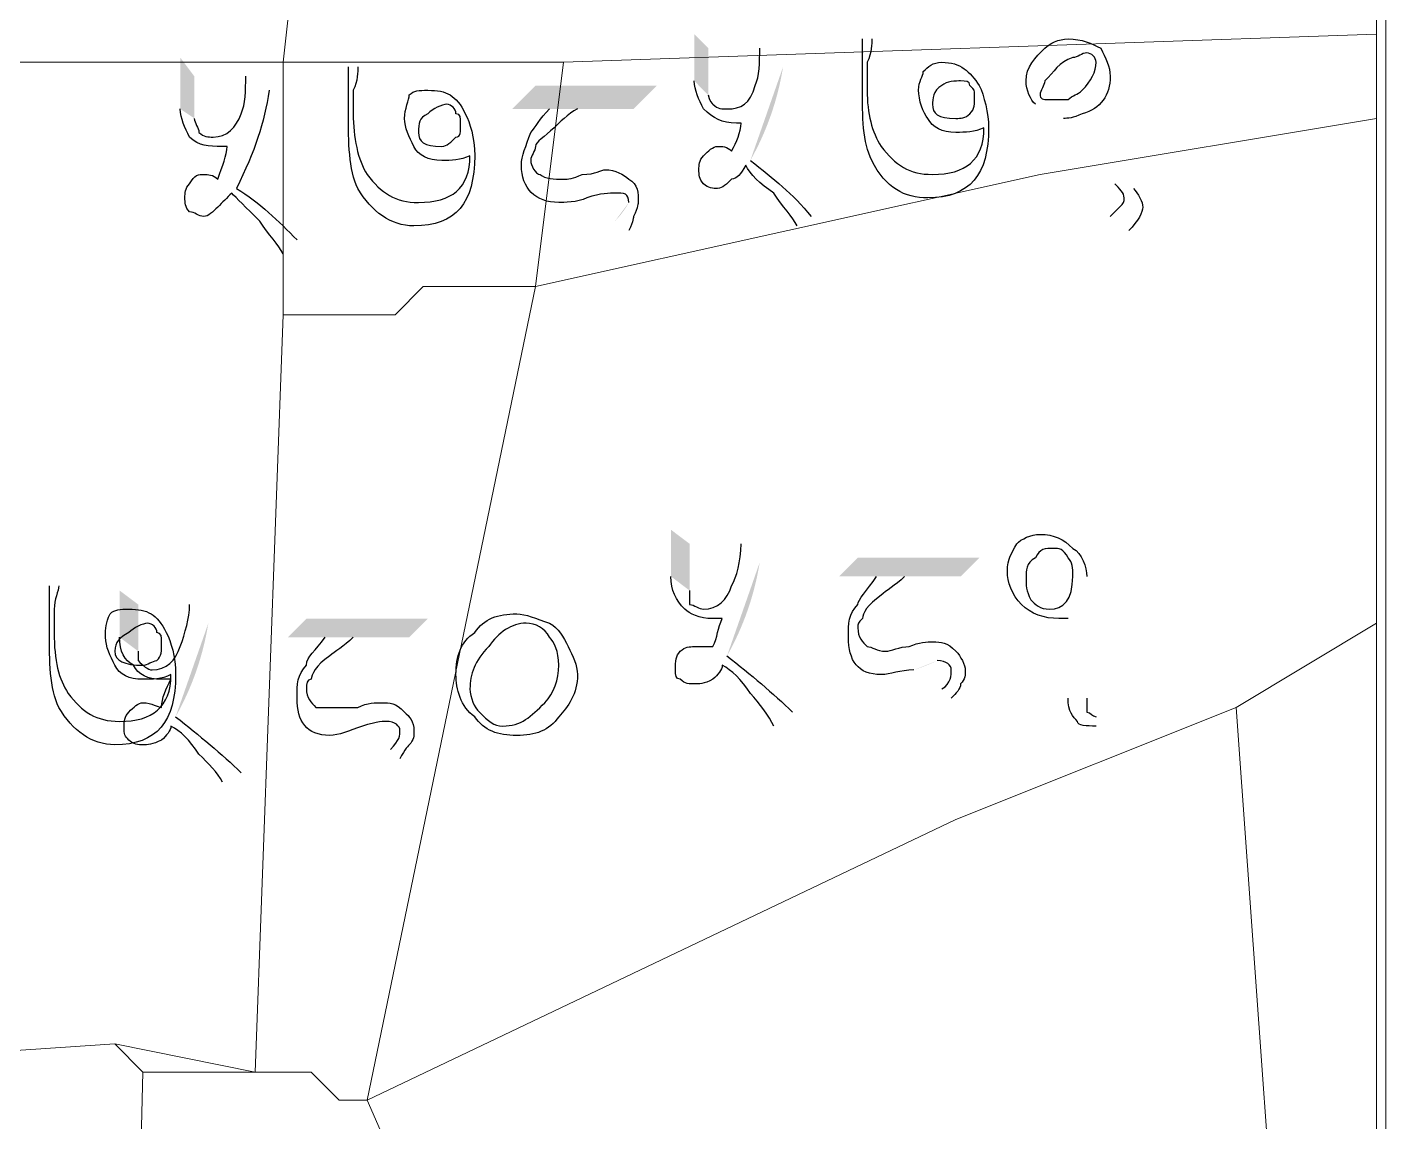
# Model space of a CAD drawing. Header units: metres. Extents: x 345912 to 349030, y 3061206 to 3061792.
# Drawn here: x 346124.85 to 346139.62, y 3061364.84 to 3061376.73 of the extents above; entities that cross this region are included whole.
import ezdxf

# ---------------------------------------------------------------- set-up
doc = ezdxf.new("R2010")
doc.units = ezdxf.units.M
doc.header["$MEASUREMENT"] = 0
doc.layers.add('PDF5_Geometry', color=7, linetype='Continuous')
doc.layers.add('PDF5_Solid Fills', color=7, linetype='Continuous')

msp = doc.modelspace()

# ---------------------------------------------------------------- hatches: boundary and pattern name
at = {"layer": 'PDF5_Solid Fills', "transparency": 33554559}
h = msp.add_hatch(color=256, dxfattribs=at)
h.paths.add_polyline_path([(346132.81455, 3061376.50604), (346133.06855, 3061376.30284)], flags=0)
h.paths.add_polyline_path([(346132.71295, 3061375.28684, 0.08894398), (346133.06855, 3061376.30284)], flags=0)
h.paths.add_polyline_path([(346133.37335, 3061374.67724), (346133.22095, 3061374.57564)], flags=0)
h.paths.add_polyline_path([(346132.10335, 3061376.15044), (346132.10335, 3061376.65844), (346132.25575, 3061376.50604), (346132.25575, 3061375.99804)], flags=0)
h.paths.add_polyline_path([(346133.93215, 3061376.60764), (346134.03375, 3061376.60764)], flags=0)
h.paths.add_polyline_path([(346135.25295, 3061375.64244), (346135.25295, 3061375.64244)], flags=0)
h.paths.add_polyline_path([(346136.11655, 3061375.74404), (346136.87855, 3061374.98204)], flags=0)
h.paths.add_polyline_path([(346136.82775, 3061374.52484), (346136.62455, 3061374.67724)], flags=0)
h.paths.add_polyline_path([(346136.67535, 3061375.03284), (346135.81175, 3061375.89644)], flags=0)
h = msp.add_hatch(color=256, dxfattribs=at)
h.paths.add_polyline_path([(346127.22653, 3061376.20123), (346127.48053, 3061376.04883)], flags=0)
h.paths.add_polyline_path([(346127.78533, 3061374.42323), (346127.63293, 3061374.27083)], flags=0)
h.paths.add_polyline_path([(346126.51533, 3061375.84563), (346126.51533, 3061376.40443), (346126.66773, 3061376.20123), (346126.66773, 3061375.74403)], flags=0)
h.paths.add_polyline_path([(346128.34413, 3061376.30283), (346128.44573, 3061376.30283)], flags=0)
h.paths.add_polyline_path([(346129.66493, 3061375.33763), (346129.66493, 3061375.33763)], flags=0)
h.paths.add_polyline_path([(346130.52853, 3061375.84563), (346130.12213, 3061375.84563), (346130.37613, 3061376.09963), (346131.69693, 3061376.09963), (346131.44293, 3061375.84563), (346130.83333, 3061375.84563)], flags=0)
h.paths.add_polyline_path([(346131.39213, 3061374.52483), (346131.23973, 3061374.62643)], flags=0)
h.paths.add_polyline_path([(346131.23973, 3061374.62643, 0.07278312), (346131.39213, 3061374.82963)], flags=0)
h = msp.add_hatch(color=256, dxfattribs=at)
h.paths.add_polyline_path([(346132.61134, 3061371.12123), (346132.81454, 3061370.91803)], flags=0)
h.paths.add_polyline_path([(346132.45894, 3061369.90203, 0.08894398), (346132.81454, 3061370.91803)], flags=0)
h.paths.add_polyline_path([(346133.17014, 3061369.29243), (346132.96694, 3061369.14003)], flags=0)
h.paths.add_polyline_path([(346131.84934, 3061370.76563), (346131.84934, 3061371.27363), (346132.05254, 3061371.12123), (346132.05254, 3061370.61323)], flags=0)
h.paths.add_polyline_path([(346134.08454, 3061370.76563), (346133.67814, 3061370.76563), (346133.88134, 3061370.96883), (346135.20214, 3061370.96883), (346134.99894, 3061370.76563), (346134.38934, 3061370.76563)], flags=0)
h.paths.add_polyline_path([(346134.89734, 3061369.44483), (346134.79574, 3061369.54643)], flags=0)
h.paths.add_polyline_path([(346134.49094, 3061369.74963, 0.0320526), (346134.74494, 3061369.85123)], flags=0)
h.paths.add_polyline_path([(346136.37054, 3061370.76563), (346136.37054, 3061369.44483)], flags=0)
h.paths.add_polyline_path([(346136.47214, 3061369.24163), (346136.47214, 3061369.14003)], flags=0)
h = msp.add_hatch(color=256, dxfattribs=at)
h.paths.add_polyline_path([(346122.19734, 3061370.56243), (346122.40054, 3061370.35923)], flags=0)
h.paths.add_polyline_path([(346122.75614, 3061368.78443, 0.05915123), (346122.04494, 3061369.34323)], flags=0)
h.paths.add_polyline_path([(346122.75614, 3061368.78443), (346122.55294, 3061368.63203)], flags=0)
h.paths.add_polyline_path([(346121.43534, 3061370.20683), (346121.43534, 3061370.71483), (346121.58774, 3061370.56243), (346121.58774, 3061370.10523)], flags=0)
h.paths.add_polyline_path([(346123.97534, 3061370.56243), (346124.22934, 3061370.35923)], flags=0)
h.paths.add_polyline_path([(346124.53414, 3061368.78443), (346124.38174, 3061368.63203)], flags=0)
h.paths.add_polyline_path([(346123.26414, 3061370.20683), (346123.26414, 3061370.71483), (346123.41654, 3061370.56243), (346123.41654, 3061370.10523)], flags=0)
h.paths.add_polyline_path([(346125.09294, 3061370.66403), (346125.19454, 3061370.66403)], flags=0)
h.paths.add_polyline_path([(346126.41374, 3061369.69883), (346126.41374, 3061369.69883)], flags=0)
h = msp.add_hatch(color=256, dxfattribs=at)
h.paths.add_polyline_path([(346126.61694, 3061370.46085), (346126.82014, 3061370.25765)], flags=0)
h.paths.add_polyline_path([(346126.46454, 3061369.24165, 0.08894398), (346126.82014, 3061370.25765)], flags=0)
h.paths.add_polyline_path([(346127.17574, 3061368.63205), (346126.97254, 3061368.53045)], flags=0)
h.paths.add_polyline_path([(346125.85494, 3061370.10525), (346125.85494, 3061370.61325), (346126.05814, 3061370.46085), (346126.05814, 3061369.95285)], flags=0)
h.paths.add_polyline_path([(346128.09014, 3061370.10525), (346127.68374, 3061370.10525), (346127.88694, 3061370.30845), (346129.20774, 3061370.30845), (346129.00454, 3061370.10525), (346128.39494, 3061370.10525)], flags=0)
h.paths.add_polyline_path([(346128.90294, 3061368.78445), (346128.80134, 3061368.88605)], flags=0)

# ---------------------------------------------------------------- linework, layer by layer
at = {"layer": 'PDF5_Geometry', "lineweight": 13}
msp.add_lwpolyline([(345911.78374, 3061494.92084), (346139.62175, 3061494.92084), (346139.62175, 3061271.09604), (345911.78374, 3061271.09604)], close=True, dxfattribs=at)
at = {"layer": 'PDF5_Geometry', "lineweight": 9}
for points in [[(346127.93773, 3061379.09683), (346127.63294, 3061376.35365), (346120.62254, 3061376.35365), (346120.62254, 3061379.40164)], [(346127.93773, 3061379.09683), (346127.63294, 3061376.35365), (346120.62254, 3061376.35365), (346120.62254, 3061379.40164)], [(346139.52014, 3061376.65844), (346130.68094, 3061376.35365), (346129.76653, 3061376.35365), (346129.15694, 3061376.35365), (346128.85213, 3061376.35365), (346128.54734, 3061376.35365), (346127.63294, 3061376.35365), (346127.93773, 3061379.09683), (346139.52014, 3061379.09683)], [(346139.52014, 3061376.65844), (346130.68094, 3061376.35365), (346129.76653, 3061376.35365), (346129.15694, 3061376.35365), (346128.85213, 3061376.35365), (346128.54734, 3061376.35365), (346127.63294, 3061376.35365), (346127.93773, 3061379.09683), (346139.52014, 3061379.09683)], [(346139.52014, 3061375.74403), (346135.86254, 3061375.13444), (346130.37613, 3061373.91523), (346130.68094, 3061376.35365), (346139.52014, 3061376.65844)], [(346139.52014, 3061375.74403), (346135.86254, 3061375.13444), (346130.37613, 3061373.91523), (346130.68094, 3061376.35365), (346139.52014, 3061376.65844)], [(346127.63294, 3061373.61044), (346127.32814, 3061365.38085), (346125.80414, 3061365.68564), (346121.23213, 3061365.38085), (346120.62254, 3061365.07604), (346120.62254, 3061376.35365), (346127.63294, 3061376.35365)], [(346127.63294, 3061373.61044), (346127.32814, 3061365.38085), (346125.80414, 3061365.68564), (346121.23213, 3061365.38085), (346120.62254, 3061365.07604), (346120.62254, 3061376.35365), (346127.63294, 3061376.35365)], [(346130.37613, 3061373.91523), (346129.46175, 3061373.91523), (346129.15694, 3061373.91523), (346128.85213, 3061373.61044), (346128.54734, 3061373.61044), (346127.63294, 3061373.61044), (346127.63294, 3061376.35365), (346128.54734, 3061376.35365), (346128.85213, 3061376.35365), (346129.15694, 3061376.35365), (346129.76653, 3061376.35365), (346130.68094, 3061376.35365)], [(346130.37613, 3061373.91523), (346129.46175, 3061373.91523), (346129.15694, 3061373.91523), (346128.85213, 3061373.61044), (346128.54734, 3061373.61044), (346127.63294, 3061373.61044), (346127.63294, 3061376.35365), (346128.54734, 3061376.35365), (346128.85213, 3061376.35365), (346129.15694, 3061376.35365), (346129.76653, 3061376.35365), (346130.68094, 3061376.35365)], [(346139.52014, 3061370.25764), (346137.99613, 3061369.34324), (346134.94814, 3061368.12403), (346128.54734, 3061365.07604), (346130.37613, 3061373.91523), (346135.86254, 3061375.13444), (346139.52014, 3061375.74403)], [(346139.52014, 3061370.25764), (346137.99613, 3061369.34324), (346134.94814, 3061368.12403), (346128.54734, 3061365.07604), (346130.37613, 3061373.91523), (346135.86254, 3061375.13444), (346139.52014, 3061375.74403)], [(346128.54734, 3061365.07604), (346128.24254, 3061365.07604), (346127.93773, 3061365.38085), (346127.63294, 3061365.38085), (346127.32814, 3061365.38085), (346127.63294, 3061373.61044), (346128.54734, 3061373.61044), (346128.85213, 3061373.61044), (346129.15694, 3061373.91523), (346129.46175, 3061373.91523), (346130.37613, 3061373.91523)], [(346128.54734, 3061365.07604), (346128.24254, 3061365.07604), (346127.93773, 3061365.38085), (346127.63294, 3061365.38085), (346127.32814, 3061365.38085), (346127.63294, 3061373.61044), (346128.54734, 3061373.61044), (346128.85213, 3061373.61044), (346129.15694, 3061373.91523), (346129.46175, 3061373.91523), (346130.37613, 3061373.91523)], [(346139.52014, 3061361.11365), (346138.91053, 3061360.80884), (346138.60574, 3061360.80884), (346137.99613, 3061369.34324), (346139.52014, 3061370.25764)], [(346139.52014, 3061361.11365), (346138.91053, 3061360.80884), (346138.60574, 3061360.80884), (346137.99613, 3061369.34324), (346139.52014, 3061370.25764)], [(346138.60574, 3061360.80884), (346138.30094, 3061360.80884), (346130.68094, 3061360.19925), (346128.54734, 3061365.07604), (346134.94814, 3061368.12403), (346137.99613, 3061369.34324)], [(346138.60574, 3061360.80884), (346138.30094, 3061360.80884), (346130.68094, 3061360.19925), (346128.54734, 3061365.07604), (346134.94814, 3061368.12403), (346137.99613, 3061369.34324)], [(346125.80414, 3061352.88403), (346116.35534, 3061354.71284), (346118.48895, 3061360.50403), (346120.31773, 3061361.41844), (346121.23213, 3061365.38085), (346125.80414, 3061365.68564), (346126.10895, 3061365.38085)], [(346125.80414, 3061352.88403), (346116.35534, 3061354.71284), (346118.48895, 3061360.50403), (346120.31773, 3061361.41844), (346121.23213, 3061365.38085), (346125.80414, 3061365.68564), (346126.10895, 3061365.38085)], [(346127.32814, 3061365.38085), (346127.63294, 3061365.38085), (346127.93773, 3061365.38085), (346128.24254, 3061365.07604), (346128.54734, 3061365.07604), (346130.68094, 3061360.19925), (346128.85213, 3061352.27444), (346125.80414, 3061352.88403), (346126.10895, 3061365.38085)], [(346127.32814, 3061365.38085), (346127.63294, 3061365.38085), (346127.93773, 3061365.38085), (346128.24254, 3061365.07604), (346128.54734, 3061365.07604), (346130.68094, 3061360.19925), (346128.85213, 3061352.27444), (346125.80414, 3061352.88403), (346126.10895, 3061365.38085)]]:
    msp.add_lwpolyline(points, close=True, dxfattribs=at)
at = {"layer": 'PDF5_Geometry', "lineweight": 25}
for points in [[(346132.76375, 3061376.09964), (346132.81455, 3061376.20124), (346132.81455, 3061376.35364), (346132.81455, 3061376.50604)], [(346133.93215, 3061376.09964), (346133.93215, 3061376.25204), (346133.93215, 3061376.40444), (346133.93215, 3061376.60764)], [(346134.03375, 3061376.60764), (346134.03375, 3061376.55684), (346134.03375, 3061376.45524), (346133.98295, 3061376.35364)], [(346135.71015, 3061376.15044), (346135.71015, 3061376.30284), (346135.81175, 3061376.40444), (346135.91335, 3061376.50604)], [(346135.91335, 3061376.50604), (346135.96415, 3061376.55684), (346136.06575, 3061376.60764), (346136.16735, 3061376.60764)], [(346136.16735, 3061376.60764), (346136.31975, 3061376.60764), (346136.42135, 3061376.55684), (346136.52295, 3061376.50604)], [(346136.52295, 3061376.50604), (346136.57375, 3061376.40444), (346136.62455, 3061376.30284), (346136.62455, 3061376.20124)], [(346133.98295, 3061376.35364), (346133.98295, 3061376.20124), (346133.98295, 3061376.15044), (346133.98295, 3061376.04884)], [(346134.59255, 3061376.25204), (346134.64335, 3061376.30284), (346134.69415, 3061376.35364), (346134.79575, 3061376.35364)], [(346134.79575, 3061376.35364), (346134.99895, 3061376.35364), (346135.10055, 3061376.25204), (346135.20215, 3061376.09964)], [(346136.21815, 3061376.40444), (346136.06575, 3061376.35364), (346136.01495, 3061376.25204), (346135.91335, 3061376.15044)], [(346136.37055, 3061376.45524), (346136.31975, 3061376.45524), (346136.26895, 3061376.40444), (346136.21815, 3061376.40444)], [(346136.31975, 3061376.04884), (346136.42135, 3061376.15044), (346136.47215, 3061376.25204), (346136.47215, 3061376.35364)], [(346136.47215, 3061376.35364), (346136.47215, 3061376.40444), (346136.42135, 3061376.45524), (346136.37055, 3061376.45524)], [(346127.17573, 3061375.79483), (346127.22653, 3061375.89643), (346127.22653, 3061376.04883), (346127.22653, 3061376.20123)], [(346128.34413, 3061375.79483), (346128.34413, 3061375.94723), (346128.34413, 3061376.09963), (346128.34413, 3061376.30283)], [(346128.44573, 3061376.30283), (346128.44573, 3061376.25203), (346128.44573, 3061376.15043), (346128.39493, 3061376.04883)], [(346134.54175, 3061376.04884), (346134.54175, 3061376.15044), (346134.59255, 3061376.20124), (346134.59255, 3061376.25204)], [(346136.62455, 3061376.20124), (346136.62455, 3061375.99804), (346136.52295, 3061375.84564), (346136.31975, 3061375.79484)], [(346127.48053, 3061376.04883), (346127.42973, 3061375.69323), (346127.32813, 3061375.38843), (346127.12493, 3061374.98203)], [(346128.39493, 3061376.04883), (346128.39493, 3061375.94723), (346128.39493, 3061375.84563), (346128.39493, 3061375.79483)], [(346129.00453, 3061375.99803), (346129.05533, 3061376.04883), (346129.10613, 3061376.04883), (346129.20773, 3061376.04883)], [(346129.20773, 3061376.04883), (346129.41093, 3061376.04883), (346129.51253, 3061375.99803), (346129.61413, 3061375.79483)], [(346132.20495, 3061375.84564), (346132.15415, 3061375.94724), (346132.10335, 3061376.04884), (346132.10335, 3061376.15044)], [(346132.45895, 3061375.84564), (346132.61135, 3061375.84564), (346132.71295, 3061375.89644), (346132.76375, 3061376.09964)], [(346134.03375, 3061375.28684), (346133.93215, 3061375.49004), (346133.93215, 3061375.74404), (346133.93215, 3061376.09964)], [(346133.98295, 3061376.04884), (346133.98295, 3061375.79484), (346134.03375, 3061375.59164), (346134.13535, 3061375.43924)], [(346134.64335, 3061375.74404), (346134.59255, 3061375.79484), (346134.54175, 3061375.94724), (346134.54175, 3061376.04884)], [(346134.79575, 3061376.09964), (346134.69415, 3061376.04884), (346134.69415, 3061375.94724), (346134.69415, 3061375.89644)], [(346134.99895, 3061376.15044), (346134.94815, 3061376.15044), (346134.84655, 3061376.15044), (346134.79575, 3061376.09964)], [(346135.10055, 3061376.09964), (346135.10055, 3061376.15044), (346135.04975, 3061376.15044), (346134.99895, 3061376.15044)], [(346135.15135, 3061375.99804), (346135.15135, 3061376.04884), (346135.15135, 3061376.04884), (346135.10055, 3061376.09964)], [(346135.20215, 3061376.09964), (346135.25295, 3061375.99804), (346135.30375, 3061375.79484), (346135.30375, 3061375.64244)], [(346135.81175, 3061375.89644), (346135.76095, 3061375.94724), (346135.71015, 3061376.04884), (346135.71015, 3061376.15044)], [(346135.91335, 3061376.15044), (346135.91335, 3061376.09964), (346135.86255, 3061376.04884), (346135.86255, 3061375.99804)], [(346136.16735, 3061375.94724), (346136.21815, 3061375.99804), (346136.26895, 3061375.99804), (346136.31975, 3061376.04884)], [(346128.95373, 3061375.74403), (346128.95373, 3061375.84563), (346129.00453, 3061375.94723), (346129.00453, 3061375.99803)], [(346129.41093, 3061375.89643), (346129.36013, 3061375.89643), (346129.25853, 3061375.84563), (346129.20773, 3061375.79483)], [(346129.51253, 3061375.79483), (346129.51253, 3061375.84563), (346129.46173, 3061375.89643), (346129.41093, 3061375.89643)], [(346132.25575, 3061375.99804), (346132.25575, 3061375.94724), (346132.30655, 3061375.89644), (346132.30655, 3061375.89644)], [(346132.30655, 3061375.89644), (346132.35735, 3061375.84564), (346132.40815, 3061375.84564), (346132.45895, 3061375.84564)], [(346134.69415, 3061375.89644), (346134.69415, 3061375.79484), (346134.74495, 3061375.74404), (346134.94815, 3061375.74404)], [(346135.10055, 3061375.79484), (346135.15135, 3061375.84564), (346135.15135, 3061375.89644), (346135.15135, 3061375.99804)], [(346135.86255, 3061375.99804), (346135.86255, 3061375.99804), (346135.86255, 3061375.94724), (346135.91335, 3061375.94724)], [(346135.91335, 3061375.94724), (346135.91335, 3061375.94724), (346135.96415, 3061375.94724), (346136.01495, 3061375.94724)], [(346136.01495, 3061375.94724), (346136.06575, 3061375.94724), (346136.11655, 3061375.94724), (346136.16735, 3061375.94724)], [(346126.61693, 3061375.54083), (346126.56613, 3061375.64243), (346126.51533, 3061375.74403), (346126.51533, 3061375.84563)], [(346126.66773, 3061375.74403), (346126.66773, 3061375.69323), (346126.71853, 3061375.64243), (346126.71853, 3061375.59163)], [(346126.87093, 3061375.54083), (346127.02333, 3061375.54083), (346127.12493, 3061375.64243), (346127.17573, 3061375.79483)], [(346128.44573, 3061374.98203), (346128.34413, 3061375.18523), (346128.34413, 3061375.49003), (346128.34413, 3061375.79483)], [(346128.39493, 3061375.79483), (346128.39493, 3061375.54083), (346128.44573, 3061375.28683), (346128.54733, 3061375.13443)], [(346129.05533, 3061375.43923), (346129.00453, 3061375.54083), (346128.95373, 3061375.64243), (346128.95373, 3061375.74403)], [(346129.20773, 3061375.79483), (346129.10613, 3061375.74403), (346129.10613, 3061375.69323), (346129.10613, 3061375.59163)], [(346129.56333, 3061375.69323), (346129.56333, 3061375.74403), (346129.56333, 3061375.79483), (346129.51253, 3061375.79483)], [(346129.61413, 3061375.79483), (346129.66493, 3061375.69323), (346129.71573, 3061375.54083), (346129.71573, 3061375.33763)], [(346130.32533, 3061375.59163), (346130.37613, 3061375.64243), (346130.42693, 3061375.74403), (346130.52853, 3061375.84563)], [(346130.83333, 3061375.84563), (346130.73173, 3061375.79483), (346130.63013, 3061375.69323), (346130.57933, 3061375.64243)], [(346132.56055, 3061375.69324), (346132.40815, 3061375.69324), (346132.30655, 3061375.74404), (346132.20495, 3061375.84564)], [(346134.94815, 3061375.59164), (346134.79575, 3061375.59164), (346134.69415, 3061375.64244), (346134.64335, 3061375.74404)], [(346134.94815, 3061375.74404), (346134.99895, 3061375.74404), (346135.04975, 3061375.74404), (346135.10055, 3061375.79484)], [(346136.31975, 3061375.79484), (346136.21815, 3061375.74404), (346136.16735, 3061375.74404), (346136.11655, 3061375.74404)], [(346126.71853, 3061375.59163), (346126.76933, 3061375.54083), (346126.82013, 3061375.54083), (346126.87093, 3061375.54083)], [(346129.10613, 3061375.59163), (346129.10613, 3061375.49003), (346129.15693, 3061375.43923), (346129.36013, 3061375.43923)], [(346129.51253, 3061375.54083), (346129.56333, 3061375.54083), (346129.56333, 3061375.59163), (346129.56333, 3061375.69323)], [(346130.22373, 3061375.23603), (346130.22373, 3061375.33763), (346130.27453, 3061375.43923), (346130.32533, 3061375.59163)], [(346130.57933, 3061375.64243), (346130.47773, 3061375.54083), (346130.37613, 3061375.49003), (346130.37613, 3061375.43923)], [(346132.50975, 3061375.38844), (346132.56055, 3061375.49004), (346132.61135, 3061375.59164), (346132.61135, 3061375.69324)], [(346132.61135, 3061375.69324), (346132.61135, 3061375.69324), (346132.56055, 3061375.69324), (346132.56055, 3061375.69324)], [(346135.30375, 3061375.64244), (346135.30375, 3061375.13444), (346135.10055, 3061374.88044), (346134.64335, 3061374.88044)], [(346134.69415, 3061375.13444), (346135.04975, 3061375.13444), (346135.25295, 3061375.28684), (346135.25295, 3061375.64244)], [(346135.25295, 3061375.64244), (346135.15135, 3061375.59164), (346135.04975, 3061375.59164), (346134.94815, 3061375.59164)], [(346126.97253, 3061375.43923), (346126.82013, 3061375.43923), (346126.71853, 3061375.43923), (346126.61693, 3061375.54083)], [(346126.92173, 3061375.08363), (346126.97253, 3061375.23603), (346127.02333, 3061375.33763), (346127.02333, 3061375.43923)], [(346127.02333, 3061375.43923), (346127.02333, 3061375.43923), (346126.97253, 3061375.43923), (346126.97253, 3061375.43923)], [(346129.36013, 3061375.28683), (346129.20773, 3061375.28683), (346129.10613, 3061375.33763), (346129.05533, 3061375.43923)], [(346129.36013, 3061375.43923), (346129.41093, 3061375.43923), (346129.46173, 3061375.49003), (346129.51253, 3061375.54083)], [(346130.37613, 3061375.43923), (346130.37613, 3061375.38843), (346130.32533, 3061375.33763), (346130.32533, 3061375.28683)], [(346132.20495, 3061375.33764), (346132.25575, 3061375.38844), (346132.30655, 3061375.43924), (346132.35735, 3061375.43924)], [(346132.35735, 3061375.43924), (346132.40815, 3061375.43924), (346132.45895, 3061375.43924), (346132.50975, 3061375.38844)], [(346134.13535, 3061375.43924), (346134.28775, 3061375.23604), (346134.44015, 3061375.13444), (346134.69415, 3061375.13444)], [(346129.71573, 3061375.33763), (346129.71573, 3061374.82963), (346129.51253, 3061374.57563), (346129.05533, 3061374.57563)], [(346129.10613, 3061374.82963), (346129.46173, 3061374.82963), (346129.66493, 3061374.98203), (346129.66493, 3061375.33763)], [(346129.66493, 3061375.33763), (346129.56333, 3061375.28683), (346129.46173, 3061375.28683), (346129.36013, 3061375.28683)], [(346132.15415, 3061375.18524), (346132.15415, 3061375.23604), (346132.15415, 3061375.28684), (346132.20495, 3061375.33764)], [(346130.63013, 3061374.82963), (346130.37613, 3061374.82963), (346130.22373, 3061374.98203), (346130.22373, 3061375.23603)], [(346130.32533, 3061375.28683), (346130.32533, 3061375.23603), (346130.37613, 3061375.13443), (346130.42693, 3061375.13443)], [(346130.88413, 3061375.13443), (346131.03653, 3061375.13443), (346131.08733, 3061375.18523), (346131.13813, 3061375.18523)], [(346131.13813, 3061375.18523), (346131.23973, 3061375.18523), (346131.34133, 3061375.13443), (346131.39213, 3061375.08363)], [(346132.20495, 3061375.03284), (346132.15415, 3061375.08364), (346132.15415, 3061375.13444), (346132.15415, 3061375.18524)], [(346132.66215, 3061375.23604), (346132.61135, 3061375.13444), (346132.56055, 3061375.08364), (346132.50975, 3061375.08364)], [(346132.96695, 3061374.93124), (346132.81455, 3061375.03284), (346132.71295, 3061375.13444), (346132.66215, 3061375.23604)], [(346132.71295, 3061375.28684), (346132.96695, 3061375.08364), (346133.17015, 3061374.93124), (346133.37335, 3061374.67724)], [(346134.64335, 3061374.88044), (346134.38935, 3061374.88044), (346134.18615, 3061374.98204), (346134.03375, 3061375.28684)], [(346126.56613, 3061374.88043), (346126.56613, 3061374.93123), (346126.56613, 3061374.98203), (346126.61693, 3061375.03283)], [(346126.61693, 3061375.03283), (346126.66773, 3061375.13443), (346126.71853, 3061375.13443), (346126.76933, 3061375.13443)], [(346126.76933, 3061375.13443), (346126.82013, 3061375.13443), (346126.87093, 3061375.13443), (346126.92173, 3061375.08363)], [(346128.54733, 3061375.13443), (346128.69973, 3061374.93123), (346128.85213, 3061374.82963), (346129.10613, 3061374.82963)], [(346130.42693, 3061375.13443), (346130.47773, 3061375.08363), (346130.57933, 3061375.08363), (346130.68093, 3061375.08363)], [(346130.68093, 3061375.08363), (346130.73173, 3061375.08363), (346130.78253, 3061375.08363), (346130.88413, 3061375.13443)], [(346131.39213, 3061375.08363), (346131.49373, 3061375.03283), (346131.49373, 3061374.93123), (346131.49373, 3061374.82963)], [(346132.35735, 3061374.98204), (346132.30655, 3061374.98204), (346132.25575, 3061374.98204), (346132.20495, 3061375.03284)], [(346132.50975, 3061375.08364), (346132.45895, 3061375.03284), (346132.40815, 3061374.98204), (346132.35735, 3061374.98204)], [(346136.77695, 3061374.88044), (346136.77695, 3061374.93124), (346136.72615, 3061374.98204), (346136.67535, 3061375.03284)], [(346126.61693, 3061374.72803), (346126.56613, 3061374.77883), (346126.56613, 3061374.82963), (346126.56613, 3061374.88043)], [(346127.07413, 3061374.93123), (346127.02333, 3061374.88043), (346126.97253, 3061374.82963), (346126.92173, 3061374.77883)], [(346127.37893, 3061374.62643), (346127.22653, 3061374.77883), (346127.12493, 3061374.88043), (346127.07413, 3061374.93123)], [(346127.12493, 3061374.98203), (346127.37893, 3061374.82963), (346127.58213, 3061374.62643), (346127.78533, 3061374.42323)], [(346129.05533, 3061374.57563), (346128.80133, 3061374.57563), (346128.59813, 3061374.72803), (346128.44573, 3061374.98203)], [(346130.93493, 3061374.88043), (346130.83333, 3061374.82963), (346130.68093, 3061374.82963), (346130.63013, 3061374.82963)], [(346131.23973, 3061374.93123), (346131.18893, 3061374.93123), (346131.08733, 3061374.93123), (346130.93493, 3061374.88043)], [(346131.39213, 3061374.82963), (346131.39213, 3061374.93123), (346131.34133, 3061374.93123), (346131.23973, 3061374.93123)], [(346133.22095, 3061374.57564), (346133.17015, 3061374.67724), (346133.06855, 3061374.77884), (346132.96695, 3061374.93124)], [(346136.72615, 3061374.77884), (346136.77695, 3061374.82964), (346136.77695, 3061374.82964), (346136.77695, 3061374.88044)], [(346136.87855, 3061374.98204), (346136.92935, 3061374.93124), (346136.98015, 3061374.82964), (346136.98015, 3061374.77884)], [(346126.76933, 3061374.67723), (346126.71853, 3061374.67723), (346126.66773, 3061374.72803), (346126.61693, 3061374.72803)], [(346126.92173, 3061374.77883), (346126.87093, 3061374.72803), (346126.82013, 3061374.67723), (346126.76933, 3061374.67723)], [(346131.49373, 3061374.82963), (346131.49373, 3061374.82963), (346131.49373, 3061374.77883), (346131.44293, 3061374.67723)], [(346136.62455, 3061374.67724), (346136.62455, 3061374.67724), (346136.67535, 3061374.72804), (346136.72615, 3061374.77884)], [(346136.98015, 3061374.77884), (346136.98015, 3061374.72804), (346136.92935, 3061374.62644), (346136.82775, 3061374.52484)], [(346127.63293, 3061374.27083), (346127.58213, 3061374.37243), (346127.48053, 3061374.47403), (346127.37893, 3061374.62643)], [(346131.44293, 3061374.67723), (346131.44293, 3061374.67723), (346131.44293, 3061374.62643), (346131.39213, 3061374.52483)], [(346135.60854, 3061371.12123), (346135.65934, 3061371.17203), (346135.76094, 3061371.22283), (346135.86254, 3061371.22283)], [(346135.86254, 3061371.22283), (346136.01494, 3061371.22283), (346136.11654, 3061371.17203), (346136.21814, 3061371.07043)], [(346132.50974, 3061370.66403), (346132.56054, 3061370.76563), (346132.61134, 3061370.91803), (346132.61134, 3061371.12123)], [(346135.50694, 3061370.81643), (346135.50694, 3061370.96883), (346135.55774, 3061371.01963), (346135.60854, 3061371.12123)], [(346136.01494, 3061371.07043), (346135.91334, 3061371.07043), (346135.86254, 3061371.07043), (346135.81174, 3061370.96883)], [(346136.16734, 3061370.96883), (346136.11654, 3061371.07043), (346136.06574, 3061371.07043), (346136.01494, 3061371.07043)], [(346136.21814, 3061371.07043), (346136.31974, 3061371.01963), (346136.37054, 3061370.86723), (346136.37054, 3061370.76563)], [(346135.81174, 3061370.96883), (346135.71014, 3061370.91803), (346135.71014, 3061370.81643), (346135.71014, 3061370.76563)], [(346136.21814, 3061370.76563), (346136.21814, 3061370.86723), (346136.21814, 3061370.91803), (346136.16734, 3061370.96883)], [(346132.00174, 3061370.41003), (346131.90014, 3061370.51163), (346131.84934, 3061370.61323), (346131.84934, 3061370.76563)], [(346133.88134, 3061370.46083), (346133.88134, 3061370.51163), (346133.98294, 3061370.61323), (346134.08454, 3061370.76563)], [(346134.38934, 3061370.76563), (346134.28774, 3061370.66403), (346134.18614, 3061370.61323), (346134.13534, 3061370.56243)], [(346135.65934, 3061370.46083), (346135.55774, 3061370.56243), (346135.50694, 3061370.71483), (346135.50694, 3061370.81643)], [(346135.71014, 3061370.76563), (346135.71014, 3061370.66403), (346135.71014, 3061370.61323), (346135.76094, 3061370.51163)], [(346135.96414, 3061370.41003), (346136.11654, 3061370.41003), (346136.21814, 3061370.51163), (346136.21814, 3061370.76563)], [(346125.09294, 3061370.15603), (346125.09294, 3061370.30843), (346125.09294, 3061370.46083), (346125.09294, 3061370.66403)], [(346125.19454, 3061370.66403), (346125.19454, 3061370.61323), (346125.14374, 3061370.51163), (346125.14374, 3061370.41003)], [(346132.05254, 3061370.61323), (346132.05254, 3061370.56243), (346132.05254, 3061370.51163), (346132.05254, 3061370.46083)], [(346132.20494, 3061370.41003), (346132.35734, 3061370.41003), (346132.45894, 3061370.51163), (346132.50974, 3061370.66403)], [(346126.51534, 3061370.00365), (346126.56614, 3061370.15605), (346126.61694, 3061370.30845), (346126.61694, 3061370.46085)], [(346132.05254, 3061370.46083), (346132.10334, 3061370.46083), (346132.15414, 3061370.41003), (346132.20494, 3061370.41003)], [(346133.77974, 3061370.10523), (346133.77974, 3061370.25763), (346133.77974, 3061370.35923), (346133.88134, 3061370.46083)], [(346134.13534, 3061370.56243), (346133.98294, 3061370.46083), (346133.93214, 3061370.35923), (346133.93214, 3061370.30843)], [(346136.06574, 3061370.30843), (346135.91334, 3061370.30843), (346135.76094, 3061370.35923), (346135.65934, 3061370.46083)], [(346135.76094, 3061370.51163), (346135.81174, 3061370.46083), (346135.86254, 3061370.41003), (346135.96414, 3061370.41003)], [(346125.14374, 3061370.41003), (346125.14374, 3061370.30843), (346125.14374, 3061370.20683), (346125.14374, 3061370.15603)], [(346125.70254, 3061370.10523), (346125.70254, 3061370.20683), (346125.70254, 3061370.25763), (346125.75334, 3061370.35923)], [(346125.75334, 3061370.35923), (346125.80414, 3061370.41003), (346125.85494, 3061370.41003), (346125.95654, 3061370.41003)], [(346125.95654, 3061370.41003), (346126.15974, 3061370.41003), (346126.26134, 3061370.35923), (346126.36294, 3061370.15603)], [(346129.71574, 3061370.15605), (346129.81734, 3061370.30845), (346129.96974, 3061370.35925), (346130.17294, 3061370.35925)], [(346130.17294, 3061370.35925), (346130.27454, 3061370.35925), (346130.37614, 3061370.30845), (346130.52854, 3061370.25765)], [(346132.30654, 3061370.30843), (346132.15414, 3061370.30843), (346132.05254, 3061370.35923), (346132.00174, 3061370.41003)], [(346132.30654, 3061370.00363), (346132.35734, 3061370.10523), (346132.35734, 3061370.20683), (346132.40814, 3061370.30843)], [(346132.40814, 3061370.30843), (346132.35734, 3061370.30843), (346132.35734, 3061370.30843), (346132.30654, 3061370.30843)], [(346133.93214, 3061370.30843), (346133.88134, 3061370.25763), (346133.88134, 3061370.25763), (346133.88134, 3061370.20683)], [(346136.16734, 3061370.30843), (346136.11654, 3061370.30843), (346136.06574, 3061370.30843), (346136.06574, 3061370.30843)], [(346125.19454, 3061369.34323), (346125.09294, 3061369.54643), (346125.09294, 3061369.85123), (346125.09294, 3061370.15603)], [(346125.14374, 3061370.15603), (346125.14374, 3061369.85123), (346125.19454, 3061369.64803), (346125.29614, 3061369.49563)], [(346125.95654, 3061370.15603), (346125.85494, 3061370.10523), (346125.80414, 3061370.05443), (346125.80414, 3061369.95283)], [(346126.15974, 3061370.25763), (346126.10894, 3061370.25763), (346126.00734, 3061370.20683), (346125.95654, 3061370.15603)], [(346126.26134, 3061370.15603), (346126.26134, 3061370.20683), (346126.21054, 3061370.25763), (346126.15974, 3061370.25763)], [(346126.31214, 3061370.05443), (346126.31214, 3061370.10523), (346126.31214, 3061370.15603), (346126.26134, 3061370.15603)], [(346126.36294, 3061370.15603), (346126.41374, 3061370.05443), (346126.46454, 3061369.90203), (346126.46454, 3061369.69883)], [(346129.51254, 3061369.69885), (346129.51254, 3061369.90205), (346129.56334, 3061370.05445), (346129.71574, 3061370.15605)], [(346130.27454, 3061370.25765), (346130.12214, 3061370.25765), (346129.96974, 3061370.15605), (346129.86814, 3061370.00365)], [(346130.52854, 3061370.10525), (346130.47774, 3061370.20685), (346130.37614, 3061370.25765), (346130.27454, 3061370.25765)], [(346130.52854, 3061370.25765), (346130.63014, 3061370.20685), (346130.68094, 3061370.10525), (346130.73174, 3061370.00365)], [(346133.88134, 3061370.20683), (346133.88134, 3061370.10523), (346133.93214, 3061370.05443), (346133.98294, 3061370.00363)], [(346125.80414, 3061369.80043), (346125.75334, 3061369.90203), (346125.70254, 3061370.00363), (346125.70254, 3061370.10523)], [(346126.00734, 3061369.80045), (346125.90574, 3061369.85125), (346125.85494, 3061369.95285), (346125.85494, 3061370.10525)], [(346126.21054, 3061369.74965), (346126.36294, 3061369.74965), (346126.46454, 3061369.85125), (346126.51534, 3061370.00365)], [(346126.26134, 3061369.85123), (346126.31214, 3061369.90203), (346126.31214, 3061369.95283), (346126.31214, 3061370.05443)], [(346127.88694, 3061369.80045), (346127.88694, 3061369.90205), (346127.98854, 3061369.95285), (346128.09014, 3061370.10525)], [(346128.39494, 3061370.10525), (346128.29334, 3061370.00365), (346128.19174, 3061369.95285), (346128.14094, 3061369.90205)], [(346129.86814, 3061370.00365), (346129.71574, 3061369.85125), (346129.66494, 3061369.69885), (346129.66494, 3061369.54645)], [(346130.63014, 3061369.80045), (346130.63014, 3061369.95285), (346130.57934, 3061370.05445), (346130.52854, 3061370.10525)], [(346130.73174, 3061370.00365), (346130.78254, 3061369.90205), (346130.83334, 3061369.80045), (346130.83334, 3061369.69885)], [(346131.95094, 3061369.95283), (346132.00174, 3061370.00363), (346132.05254, 3061370.00363), (346132.10334, 3061370.00363)], [(346132.10334, 3061370.00363), (346132.20494, 3061370.00363), (346132.25574, 3061370.00363), (346132.30654, 3061370.00363)], [(346134.13534, 3061369.69883), (346133.88134, 3061369.69883), (346133.77974, 3061369.85123), (346133.77974, 3061370.10523)], [(346133.98294, 3061370.00363), (346134.03374, 3061370.00363), (346134.08454, 3061369.95283), (346134.18614, 3061369.95283)], [(346134.18614, 3061369.95283), (346134.23694, 3061369.95283), (346134.33854, 3061370.00363), (346134.44014, 3061370.00363)], [(346134.44014, 3061370.00363), (346134.54174, 3061370.05443), (346134.64334, 3061370.05443), (346134.69414, 3061370.05443)], [(346134.69414, 3061370.05443), (346134.79574, 3061370.05443), (346134.84654, 3061370.05443), (346134.94814, 3061369.95283)], [(346125.80414, 3061369.95283), (346125.80414, 3061369.85123), (346125.90574, 3061369.80043), (346126.10894, 3061369.80043)], [(346126.05814, 3061369.95285), (346126.05814, 3061369.90205), (346126.05814, 3061369.85125), (346126.05814, 3061369.85125)], [(346126.05814, 3061369.85125), (346126.10894, 3061369.80045), (346126.15974, 3061369.74965), (346126.21054, 3061369.74965)], [(346126.10894, 3061369.80043), (346126.15974, 3061369.80043), (346126.21054, 3061369.85123), (346126.26134, 3061369.85123)], [(346128.14094, 3061369.90205), (346127.98854, 3061369.80045), (346127.93774, 3061369.69885), (346127.93774, 3061369.64805)], [(346131.90014, 3061369.74963), (346131.90014, 3061369.85123), (346131.90014, 3061369.90203), (346131.95094, 3061369.95283)], [(346132.45894, 3061369.90203), (346132.71294, 3061369.69883), (346132.96694, 3061369.49563), (346133.17014, 3061369.29243)], [(346134.89734, 3061369.74963), (346134.89734, 3061369.80043), (346134.84654, 3061369.85123), (346134.74494, 3061369.85123)], [(346134.94814, 3061369.95283), (346134.99894, 3061369.90203), (346135.04974, 3061369.80043), (346135.04974, 3061369.74963)], [(346126.10894, 3061369.64803), (346125.95654, 3061369.64803), (346125.85494, 3061369.69883), (346125.80414, 3061369.80043)], [(346126.46454, 3061369.69883), (346126.46454, 3061369.19083), (346126.26134, 3061368.93683), (346125.80414, 3061368.93683)], [(346125.85494, 3061369.19083), (346126.21054, 3061369.19083), (346126.41374, 3061369.34323), (346126.41374, 3061369.69883)], [(346126.31214, 3061369.64805), (346126.15974, 3061369.64805), (346126.05814, 3061369.69885), (346126.00734, 3061369.80045)], [(346126.41374, 3061369.69883), (346126.31214, 3061369.64803), (346126.21054, 3061369.64803), (346126.10894, 3061369.64803)], [(346127.78534, 3061369.44485), (346127.78534, 3061369.59725), (346127.78534, 3061369.69885), (346127.88694, 3061369.80045)], [(346129.71574, 3061369.24165), (346129.56334, 3061369.34325), (346129.51254, 3061369.54645), (346129.51254, 3061369.69885)], [(346130.47774, 3061369.39405), (346130.57934, 3061369.49565), (346130.63014, 3061369.64805), (346130.63014, 3061369.80045)], [(346130.83334, 3061369.69885), (346130.83334, 3061369.49565), (346130.73174, 3061369.34325), (346130.63014, 3061369.24165)], [(346131.95094, 3061369.64803), (346131.90014, 3061369.64803), (346131.90014, 3061369.69883), (346131.90014, 3061369.74963)], [(346132.40814, 3061369.80043), (346132.40814, 3061369.74963), (346132.35734, 3061369.69883), (346132.30654, 3061369.64803)], [(346132.71294, 3061369.49563), (346132.61134, 3061369.64803), (346132.50974, 3061369.74963), (346132.40814, 3061369.80043)], [(346134.49094, 3061369.74963), (346134.33854, 3061369.74963), (346134.23694, 3061369.69883), (346134.13534, 3061369.69883)], [(346134.79574, 3061369.54643), (346134.89734, 3061369.59723), (346134.89734, 3061369.69883), (346134.89734, 3061369.74963)], [(346135.04974, 3061369.74963), (346135.04974, 3061369.69883), (346135.04974, 3061369.64803), (346134.99894, 3061369.59723)], [(346126.31214, 3061369.34325), (346126.31214, 3061369.44485), (346126.36294, 3061369.54645), (346126.41374, 3061369.64805)], [(346126.41374, 3061369.64805), (346126.36294, 3061369.64805), (346126.36294, 3061369.64805), (346126.31214, 3061369.64805)], [(346127.93774, 3061369.64805), (346127.88694, 3061369.64805), (346127.88694, 3061369.59725), (346127.88694, 3061369.54645)], [(346127.88694, 3061369.54645), (346127.88694, 3061369.44485), (346127.93774, 3061369.39405), (346127.98854, 3061369.34325)], [(346129.66494, 3061369.54645), (346129.66494, 3061369.44485), (346129.71574, 3061369.34325), (346129.76654, 3061369.29245)], [(346132.10334, 3061369.59723), (346132.05254, 3061369.59723), (346132.00174, 3061369.59723), (346131.95094, 3061369.64803)], [(346132.30654, 3061369.64803), (346132.20494, 3061369.59723), (346132.15414, 3061369.59723), (346132.10334, 3061369.59723)], [(346134.99894, 3061369.59723), (346134.99894, 3061369.54643), (346134.94814, 3061369.49563), (346134.89734, 3061369.44483)], [(346125.29614, 3061369.49563), (346125.44854, 3061369.29243), (346125.60094, 3061369.19083), (346125.85494, 3061369.19083)], [(346125.95654, 3061369.29245), (346126.00734, 3061369.34325), (346126.05814, 3061369.39405), (346126.10894, 3061369.39405)], [(346126.10894, 3061369.39405), (346126.21054, 3061369.39405), (346126.26134, 3061369.34325), (346126.31214, 3061369.34325)], [(346128.14094, 3061369.03845), (346127.88694, 3061369.03845), (346127.78534, 3061369.19085), (346127.78534, 3061369.44485)], [(346128.44574, 3061369.34325), (346128.54734, 3061369.39405), (346128.64894, 3061369.39405), (346128.69974, 3061369.39405)], [(346128.69974, 3061369.39405), (346128.80134, 3061369.39405), (346128.85214, 3061369.39405), (346128.95374, 3061369.29245)], [(346130.02054, 3061369.14005), (346130.22374, 3061369.14005), (346130.32534, 3061369.24165), (346130.47774, 3061369.39405)], [(346132.96694, 3061369.14003), (346132.91614, 3061369.24163), (346132.81454, 3061369.39403), (346132.71294, 3061369.49563)], [(346136.26894, 3061369.19083), (346136.21814, 3061369.24163), (346136.16734, 3061369.29243), (346136.16734, 3061369.44483)], [(346136.37054, 3061369.44483), (346136.37054, 3061369.34323), (346136.37054, 3061369.34323), (346136.37054, 3061369.29243)], [(346125.80414, 3061368.93683), (346125.55014, 3061368.93683), (346125.34694, 3061369.08923), (346125.19454, 3061369.34323)], [(346125.90574, 3061369.14005), (346125.90574, 3061369.19085), (346125.90574, 3061369.24165), (346125.95654, 3061369.29245)], [(346126.46454, 3061369.24165), (346126.71854, 3061369.03845), (346126.97254, 3061368.83525), (346127.17574, 3061368.63205)], [(346127.98854, 3061369.34325), (346128.03934, 3061369.34325), (346128.09014, 3061369.34325), (346128.19174, 3061369.34325)], [(346128.19174, 3061369.34325), (346128.24254, 3061369.34325), (346128.34414, 3061369.34325), (346128.44574, 3061369.34325)], [(346128.95374, 3061369.29245), (346129.00454, 3061369.24165), (346129.05534, 3061369.19085), (346129.05534, 3061369.08925)], [(346130.17294, 3061369.03845), (346129.96974, 3061369.03845), (346129.81734, 3061369.08925), (346129.71574, 3061369.24165)], [(346129.76654, 3061369.29245), (346129.86814, 3061369.19085), (346129.91894, 3061369.14005), (346130.02054, 3061369.14005)], [(346130.63014, 3061369.24165), (346130.52854, 3061369.08925), (346130.37614, 3061369.03845), (346130.17294, 3061369.03845)], [(346136.37054, 3061369.29243), (346136.42134, 3061369.29243), (346136.42134, 3061369.24163), (346136.47214, 3061369.24163)], [(346125.95654, 3061368.98765), (346125.90574, 3061369.03845), (346125.90574, 3061369.03845), (346125.90574, 3061369.14005)], [(346126.41374, 3061369.14005), (346126.41374, 3061369.08925), (346126.36294, 3061369.03845), (346126.31214, 3061368.98765)], [(346126.71854, 3061368.83525), (346126.61694, 3061368.98765), (346126.51534, 3061369.08925), (346126.41374, 3061369.14005)], [(346128.49654, 3061369.14005), (346128.34414, 3061369.08925), (346128.24254, 3061369.03845), (346128.14094, 3061369.03845)], [(346128.75054, 3061369.19085), (346128.75054, 3061369.19085), (346128.64894, 3061369.19085), (346128.49654, 3061369.14005)], [(346128.90294, 3061369.08925), (346128.90294, 3061369.14005), (346128.85214, 3061369.19085), (346128.75054, 3061369.19085)], [(346128.80134, 3061368.88605), (346128.90294, 3061368.98765), (346128.90294, 3061369.03845), (346128.90294, 3061369.08925)], [(346129.05534, 3061369.08925), (346129.05534, 3061369.03845), (346129.05534, 3061368.98765), (346129.00454, 3061368.93685)], [(346136.47214, 3061369.14003), (346136.37054, 3061369.14003), (346136.26894, 3061369.14003), (346136.26894, 3061369.19083)], [(346126.10894, 3061368.93685), (346126.05814, 3061368.93685), (346126.00734, 3061368.93685), (346125.95654, 3061368.98765)], [(346126.31214, 3061368.98765), (346126.21054, 3061368.93685), (346126.15974, 3061368.93685), (346126.10894, 3061368.93685)], [(346126.97254, 3061368.53045), (346126.92174, 3061368.63205), (346126.82014, 3061368.73365), (346126.71854, 3061368.83525)], [(346129.00454, 3061368.93685), (346129.00454, 3061368.93685), (346128.95374, 3061368.88605), (346128.90294, 3061368.78445)]]:
    msp.add_open_spline(points, degree=3, dxfattribs=at)

doc.saveas('drawing.dxf')
